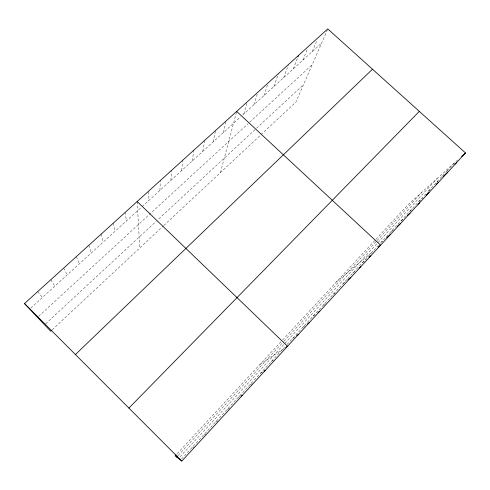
<?xml version="1.0" encoding="UTF-8"?>
<svg xmlns="http://www.w3.org/2000/svg" width="490" height="490" viewBox="0 0 490 490"><rect width="100%" height="100%" fill="white"/><g stroke="black" fill="none" stroke-linecap="round" stroke-linejoin="round"><path stroke-width="0.37" stroke-dasharray="2.45 1.84" d="M159.942 190.377L160.328 180.547M170.863 180.43L171.672 170.269M181.637 170.606L182.868 160.126M192.276 160.916L193.918 150.124M202.78 151.343L204.82 140.25M213.15 141.892L215.429 131.222M223.391 132.563L226.019 121.624M220.439 172.596L236.486 112.106M243.793 113.974L247.125 102.471M253.949 104.713L257.844 92.23M263.981 95.575L267.987 83.539M273.886 86.552L278.216 74.278M283.661 77.641L288.322 65.097M293.32 68.839L297.454 58.2M302.863 60.148L307.304 49.184M312.283 51.56L316.969 40.419M327.455 29.602L295.936 102.061L163.764 225.541M180.014 456.839L437.239 178.397M181.533 458.91L284.568 347.147M287.079 344.427L347.245 279.165M347.753 278.608L378.525 245.233M380.552 243.034L400.459 221.437M400.973 220.88L427.396 192.221M428.395 191.143L441.992 176.388M442.513 175.83L445.098 173.019M454.31 163.029L445.618 172.456L448.35 170.012M177.221 453.654L282.136 340.477M282.65 339.925L375.475 239.794M375.971 239.261L407.87 204.845L458.23 159.501M178.182 455.473L283.398 341.793M283.912 341.236L376.522 241.178M377.012 240.645L421.547 192.533M52.289 329.69L163.225 226.043M45.693 323.78L156.12 221.364M158.834 218.84L256.025 128.699M256.582 128.178L303.506 84.654M38.649 316.295L248.02 123.731M249.692 122.188L312.179 64.717M30.809 308.051L141.598 207.099M142.155 206.584L240.547 116.932M242.709 114.96L321.593 43.077M436.81 182.004L437.938 181.006M428.444 191.192L431.188 188.773M418.87 201.47L422.815 198.015M409.726 211.392L413.009 208.538M401.022 220.953L403.276 219.018M391.075 231.617L393.397 229.645M381.569 241.931L382.69 240.988M336.397 281.946L373.092 251.419M362.465 262.652L366.361 259.455M352.874 273.059L354.589 271.668M343.153 283.6L344.923 282.191M333.304 294.282L335.001 292.965M323.327 305.105L325.078 303.776M313.22 316.068L315.627 314.286M302.973 327.185L305.246 325.55M292.591 338.449L294.349 337.23M259.865 364.499L284.5 348.261M271.399 361.436L273.928 359.862M260.582 373.166L262.903 371.824M250.219 384.748L253.232 383.18M238.501 397.121L239.757 396.557M227.225 409.346L229.871 408.403M215.79 421.749L217.921 421.265M204.195 434.33L205.959 434.25M192.429 447.088L194.285 447.548M37.748 291.55L42.373 297.51M50.801 279.729L54.862 286.129M63.669 268.073L67.185 274.902M76.354 256.589L79.331 263.834M88.862 245.263L91.318 252.914M101.191 234.097L103.139 242.14M113.349 223.085L114.807 231.507M125.336 212.231L126.316 221.021M137.163 201.525L139.766 247.958M148.825 191.694L148.88 200.459"/><path stroke-width="0.73" d="M298.006 56.779L298.557 55.364M176.186 454.775L175.144 455.896L181.833 461.072L465.5 152.954L327.749 28.928L24.5 303.549L50.654 331.216L51.744 330.199M176.688 457.09L177.686 456.012M128.913 408.084L419.318 111.371M75.429 354.54L372.486 69.206M461.586 156.475L465.5 152.954M454.916 164.138L456.558 162.668M442.997 176.51L447.493 172.511M436.125 184.418L438.317 182.482M426.196 195.051L429.013 192.582M417.946 204.25L419.587 202.823M407.221 215.618L410.038 213.199M397.457 226.184L400.355 223.71M386.616 237.681L390.542 234.373M378.286 247.095L380.595 245.178L236.676 111.408M369.142 257.177L370.808 255.805M359.17 267.969L360.891 266.578M347.882 279.845L350.84 277.499M318.041 312.498L319.848 311.162M307.524 323.921L309.227 322.696M296.701 335.607L298.459 334.394M285.713 347.459L287.538 346.252L137.163 201.525M264.067 371.157L265.231 370.489M241.013 395.994L242.268 395.424M24.5 303.549L181.833 461.072"/></g></svg>
